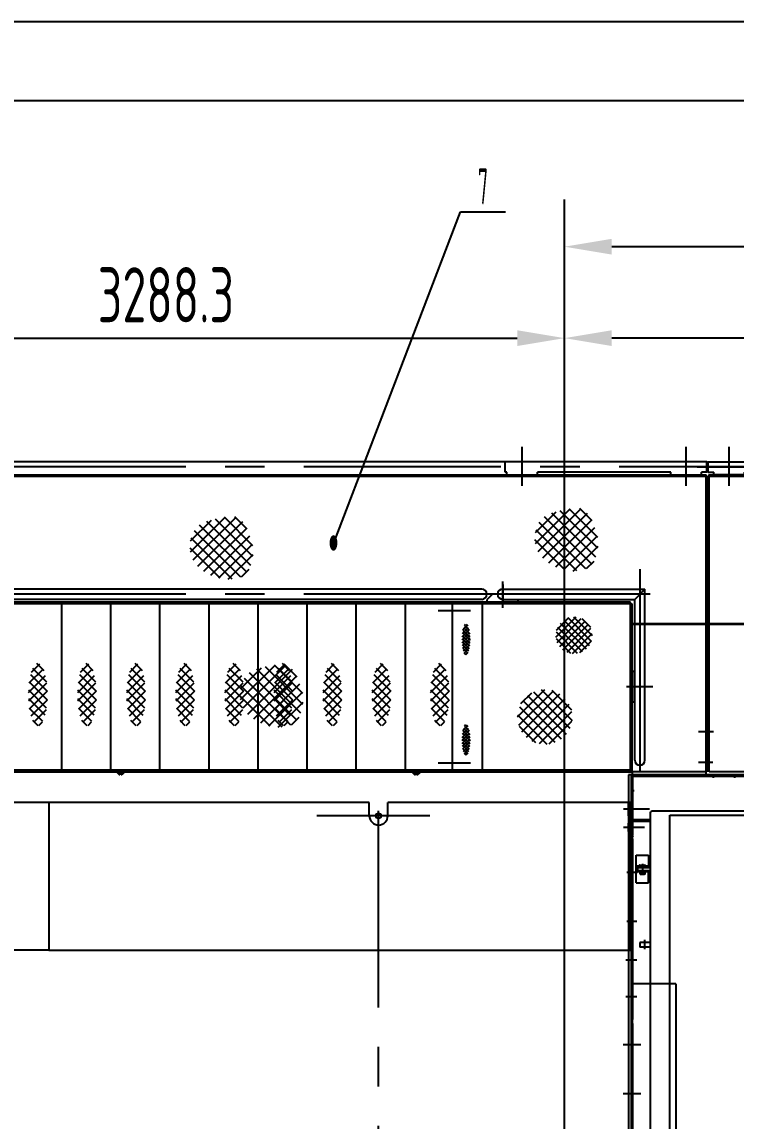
# Model space of a CAD drawing. Header units: millimetres. Extents: x 0 to 27300, y -12741 to 19305.
# Drawn here: x 14823 to 17770, y 14770 to 19305 of the extents above; entities that cross this region are included whole.
import ezdxf
from ezdxf.enums import TextEntityAlignment as Align

# ---------------------------------------------------------------- set-up
doc = ezdxf.new("R2010")
doc.units = ezdxf.units.MM
doc.header["$LTSCALE"] = 650
doc.linetypes.add('G', pattern=[2, 1.25, -0.25, 0.25, -0.25])
for name, color, linetype in [('01', 7, 'Continuous'), ('02', 1, 'Continuous'), ('05', 4, 'G'), ('08', 1, 'Continuous'), ('11', 3, 'Continuous')]:
    doc.layers.add(name, color=color, linetype=linetype)
doc.styles.get("Standard").update_dxf_attribs({"font": 'isocp', "width": 0.707, "bigfont": 'intecad.shx'})
doc.dimstyles.new('INTE', dxfattribs={"dimscale": 65, "dimtxt": 3.5, "dimasz": 3, "dimexe": 3, "dimexo": 0, "dimgap": 1, "dimtad": 1, "dimdsep": 46, "dimtxsty": 'Standard', "dimcen": 0, "dimclrd": 1, "dimclre": 1, "dimclrt": 3, "dimadec": 0, "dimazin": 0, "dimtfac": 1, "dimtmove": 0, "dimatfit": 0, "dimfxl": 1, "dimarcsym": 0})

# ---------------------------------------------------------------- blocks, each defined once
blk = doc.blocks.new('*U414', base_point=(2671.2, 20104.8))
for p, q in [((1566.6, 23068.1), (1566.6, 22192.1)), ((1746.6, 22192.1), (1566.6, 22192.1)), ((1746.6, 22192.1), (1746.6, 20725.1))]:
    blk.add_line(p, q)
at = {"layer": '01', "color": 7, "linetype": 'Continuous'}
for p, q in [((-3894.4, 23068.1), (1566.6, 23068.1)), ((1560.6, 22941.1), (1560.6, 22331.1))]:
    blk.add_line(p, q, dxfattribs=at)
at = {"layer": '01'}
for p, q in [((-840.4, 22941.1), (-3153.4, 22941.1)), ((482.6, 22941.1), (-840.4, 22941.1)), ((-840.4, 22941.1), (-840.4, 22331.1)), ((-839.4, 22941.1), (-839.4, 22331.1)), ((482.6, 22886.1), (482.6, 22941.1)), ((1560.6, 22941.1), (558.6, 22941.1)), ((558.6, 22886.1), (558.6, 22941.1)), ((-840.4, 22331.1), (-3888.4, 22331.1)), ((-840.4, 22331.1), (1560.6, 22331.1))]:
    blk.add_line(p, q, dxfattribs=at)
blk.add_circle((520.6, 22886.1), 11, dxfattribs=at)
blk.add_arc((520.6, 22886.1), 38, 180, 0, dxfattribs=at)
at = {"layer": '05', "color": 4, "linetype": 'G'}
for p, q in [((520.6, 20794.7), (520.6, 22992.6)), ((732.8, 22886.1), (266.5, 22886.1))]:
    blk.add_line(p, q, dxfattribs=at)
blk = doc.blocks.new('*D429')
at = {"layer": '08', "color": 1, "lineweight": -2}
for p, q in [((17061.6, 14347.4), (17061.6, 18572.9)), ((20833.6, 12007.7), (20833.6, 18572.9)), ((20638.6, 18377.9), (17256.6, 18377.9))]:
    blk.add_line(p, q, dxfattribs=at)
at = {"layer": '08', "color": 1}
for points in [[(17256.6, 18410.4), (17256.6, 18345.4), (17061.6, 18377.9)], [(20638.6, 18410.4), (20638.6, 18345.4), (20833.6, 18377.9)]]:
    blk.add_solid(points, dxfattribs=at)
at = {"layer": 'Defpoints', "color": 0}
for p in [(17061.6, 18377.9), (17061.6, 14347.4), (20833.6, 12007.7)]:
    blk.add_point(p, dxfattribs=at)
at = {"layer": '08', "color": 3, "insert": (18947.6, 18556.7), "char_height": 227.5, "attachment_point": 5}
blk.add_mtext('3772', dxfattribs=at)
blk = doc.blocks.new('rert')
for p, q in [((32147.4, 37307.9), (32147.4, 37399.9)), ((32151.9, 36402.9), (32151.9, 36637.9))]:
    blk.add_line(p, q)
for centre, radius, start, end in [((32142.4, 37418.9), 9.5, 298.2737, 0), ((32142.4, 37399.9), 9.5, 0, 61.7263), ((32142.4, 37399.9), 5, 0, 25.8419), ((32142.4, 36637.9), 9.5, 0, 90), ((32142.4, 36656.9), 9.5, 298.2737, 0), ((32142.4, 36402.9), 9.5, 270, 0)]:
    blk.add_arc(centre, radius, start, end)
at = {"layer": '01'}
for p, q in [((32146.9, 38776.9), (32146.9, 36397.9)), ((31992.4, 38615.4), (31992.4, 36559.4)), ((32072.9, 37104.4), (32116.9, 37104.4)), ((32116.9, 37084.4), (32116.9, 37104.4)), ((32072.9, 37084.4), (32116.9, 37084.4)), ((32096.4, 36801.4), (32098.1, 36804.4)), ((32116.4, 36801.4), (32096.4, 36801.4)), ((32098.1, 36804.4), (32114.6, 36804.4)), ((32116.4, 36801.4), (32114.6, 36804.4)), ((32080.9, 36769.4), (32131.9, 36769.4)), ((32116.9, 36765.4), (32095.9, 36765.4))]:
    blk.add_line(p, q, dxfattribs=at)
at = {"layer": '01', "color": 7, "linetype": 'Continuous'}
for p, q in [((32151.9, 36393.4), (32151.9, 38792.9)), ((32163.9, 36393.4), (32163.9, 38792.9)), ((32072.9, 38628.9), (32072.9, 36545.9)), ((32147.4, 37418.9), (32147.4, 38141.9)), ((32147.4, 37718.4), (32146.9, 37718.4)), ((32147.4, 37698.4), (32146.9, 37698.4)), ((32147.4, 37515.4), (32146.9, 37515.4)), ((32147.4, 37495.4), (32146.9, 37495.4)), ((32147.4, 36656.9), (32147.4, 37379.9)), ((32147.4, 37006.9), (32146.9, 37006.9)), ((32147.4, 36986.9), (32146.9, 36986.9)), ((32163.9, 36964.9), (32151.9, 36964.9)), ((32131.9, 36838.4), (32080.9, 36838.4)), ((32080.9, 36838.4), (32080.9, 36787.4)), ((32131.9, 36838.4), (32131.9, 36724.4)), ((32131.9, 36787.4), (32072.9, 36787.4)), ((32080.9, 36793.4), (32131.9, 36793.4)), ((32096.4, 36793.4), (32096.4, 36801.4)), ((32116.4, 36793.4), (32116.4, 36801.4)), ((32125, 36787.4), (32125, 36775.4)), ((32147.4, 36803.9), (32146.9, 36803.9)), ((32147.4, 36783.9), (32146.9, 36783.9)), ((32131.9, 36775.4), (32072.9, 36775.4)), ((32080.9, 36724.4), (32080.9, 36775.4)), ((32131.9, 36724.4), (32080.9, 36724.4)), ((32147.4, 36402.9), (32147.4, 36637.9)), ((32164.9, 36626.9), (32163.9, 36626.9)), ((32164.9, 36591.9), (32164.9, 36626.9)), ((31992.4, 36559.4), (30772.4, 36559.4)), ((32146.9, 36583.9), (32072.9, 36583.9)), ((32146.9, 36577.9), (32072.9, 36577.9)), ((32164.9, 36591.9), (32163.9, 36591.9)), ((32164.9, 36561.9), (32163.9, 36561.9)), ((32164.9, 36504.9), (32164.9, 36561.9)), ((32068.4, 36541.4), (30696.4, 36541.4)), ((32068.4, 36545.9), (32072.9, 36545.9)), ((32068.4, 36545.9), (32068.4, 36541.4)), ((32164.9, 36504.9), (32163.9, 36504.9)), ((32146.9, 36397.9), (28930.9, 36397.9)), ((31475.4, 36393.4), (32163.9, 36393.4))]:
    blk.add_line(p, q, dxfattribs=at)
blk.add_circle((32106.4, 36798.4), 2.5, dxfattribs=at)
at = {"layer": '01'}
for centre, start, end in [((32095.9, 36767.4), 85.7588, 269.9985), ((32116.7, 36767.4), 274.2368, 90)]:
    blk.add_arc(centre, 2, start, end, dxfattribs=at)
at = {"layer": '01', "color": 7, "linetype": 'Continuous'}
for centre, start, end in [((32142.4, 36637.9), 0, 25.8419), ((32142.4, 36402.9), 334.1581, 0)]:
    blk.add_arc(centre, 5, start, end, dxfattribs=at)
at = {"layer": '05', "color": 4, "linetype": 'G'}
for p, q in [((32185.9, 37708.4), (32113, 37708.4)), ((32185.9, 37505.4), (32113, 37505.4)), ((32175.2, 37307.9), (32129, 37307.9)), ((32175.2, 37155.9), (32129.7, 37155.9)), ((32097.9, 37073.1), (32097.9, 37112.4)), ((32170.9, 36996.9), (32129, 36996.9)), ((32093.7, 36798.4), (32117.7, 36798.4)), ((32170.2, 36793.9), (32126.9, 36793.9)), ((32183.9, 36609.4), (32098, 36609.4)), ((32184.5, 36533.4), (32076.6, 36533.4)), ((32154.2, 36457.4), (32139.9, 36457.4)), ((31725.9, 36391.1), (31725.9, 36405.4)), ((31814.9, 36391.1), (31814.9, 36405.4))]:
    blk.add_line(p, q, dxfattribs=at)
at = {"layer": '05'}
blk.add_line((32106.4, 36760.8), (32106.4, 36806.8), dxfattribs=at)
blk = doc.blocks.new('1112b')
at = {"layer": '02', "linetype": 'Continuous', "ltscale": 1.5}
h = blk.add_hatch(dxfattribs=at)
h.set_pattern_fill('ANSI37', color=1, scale=10, style=0)
h.set_pattern_definition([(45, (-5067.51, 7798.477), (-22.45064, 22.45064), []), (135, (-5067.51, 7798.477), (-22.45064, -22.45064), [])])
edge = h.paths.add_edge_path()
edge.add_spline(control_points=[(6217.6, 9140.5), (6222.9, 9180.3), (6239.1, 9304.1), (6510, 9235.3), (6472.8, 9034), (6366.4, 9013.1), (6272.7, 8993.6), (6240.2, 9064.1), (6225.3, 9108.2), (6219.8, 9131.3), (6217.6, 9140.5)], knot_values=[0, 0, 0, 0, 107.226623, 332.783515, 469.925804, 564.431844, 645.860592, 719.225168, 762.115824, 790.07632, 790.07632, 790.07632, 790.07632], degree=3, periodic=0)
h = blk.add_hatch(dxfattribs=at)
h.set_pattern_fill('ANSI37', color=1, scale=10, style=0)
h.set_pattern_definition([(45, (-4861.242, 7188.477), (-22.45064, 22.45064), []), (135, (-4861.242, 7188.477), (-22.45064, -22.45064), [])])
edge = h.paths.add_edge_path()
edge.add_spline(control_points=[(6423.9, 8530.5), (6429.1, 8570.3), (6445.4, 8694.1), (6716.3, 8625.3), (6679.1, 8424), (6572.7, 8403.1), (6478.9, 8383.6), (6446.4, 8454.1), (6431.6, 8498.2), (6426.1, 8521.3), (6423.9, 8530.5)], knot_values=[0, 0, 0, 0, 107.226623, 332.783515, 469.925804, 564.431844, 645.860592, 719.225168, 762.115824, 790.07632, 790.07632, 790.07632, 790.07632], degree=3, periodic=0)
h = blk.add_hatch(dxfattribs=at)
h.set_pattern_fill('ANSI37', color=1, scale=10, style=0)
h.set_pattern_definition([(45, (-6284.287, 7154.47), (-22.45064, 22.45064), []), (135, (-6284.287, 7154.47), (-22.45064, -22.45064), [])])
edge = h.paths.add_edge_path()
edge.add_spline(control_points=[(5000.9, 8496.5), (5006.1, 8536.3), (5022.3, 8660.1), (5293.2, 8591.3), (5256, 8390), (5149.6, 8369), (5055.9, 8349.6), (5023.4, 8420.1), (5008.5, 8464.2), (5003, 8487.3), (5000.9, 8496.5)], knot_values=[0, 0, 0, 0, 107.226623, 332.783515, 469.925804, 564.431844, 645.860592, 719.225168, 762.115824, 790.07632, 790.07632, 790.07632, 790.07632], degree=3, periodic=0)
at = {"ltscale": 1.5}
for p, q in [((4551.3, 9447.2), (4551.3, 8228.2)), ((4557.3, 9447.2), (8215.3, 9447.2)), ((4557.3, 8838.2), (4557.3, 9447.2)), ((4557.3, 9447.2), (4557.3, 8228.2)), ((4863.3, 8838.2), (4557.3, 8838.2)), ((4557.3, 8837.2), (4863.3, 8837.2)), ((4557.3, 8228.2), (4557.3, 8837.2)), ((4557.3, 8228.2), (8215.3, 8228.2)), ((8215.3, 8228.2), (4557.3, 8228.2)), ((4557.3, 8228.2), (4557.3, 8222.2)), ((8215.3, 8222.2), (4557.3, 8222.2))]:
    blk.add_line(p, q, dxfattribs=at)
at = {"layer": '01', "color": 7, "linetype": 'Continuous', "ltscale": 1.5}
for p, q in [((4557.3, 9460.2), (4557.3, 9447.2)), ((5739.3, 9450.2), (5749.3, 9460.2)), ((5739.3, 9450.2), (5739.3, 9447.2)), ((5751.3, 9460.2), (5749.3, 9460.2)), ((5751.3, 9460.2), (5751.3, 9447.2)), ((5757.3, 9460.2), (5759.3, 9460.2)), ((5757.3, 9460.2), (5757.3, 9447.2)), ((5769.3, 9450.2), (5759.3, 9460.2)), ((5769.3, 9450.2), (5769.3, 9447.2)), ((6958.3, 9450.2), (6968.3, 9460.2)), ((6958.3, 9450.2), (6958.3, 9447.2)), ((6970.3, 9460.2), (6968.3, 9460.2)), ((6970.3, 9460.2), (6970.3, 9447.2)), ((6976.3, 9460.2), (6978.3, 9460.2)), ((6976.3, 9460.2), (6976.3, 9447.2)), ((6988.3, 9450.2), (6978.3, 9460.2)), ((6988.3, 9450.2), (6988.3, 9447.2))]:
    blk.add_line(p, q, dxfattribs=at)
at = {"layer": '05', "color": 4, "linetype": 'G', "ltscale": 1.5}
for p, q in [((4529.4, 9409.2), (4589.6, 9409.2)), ((4527.1, 9282.2), (4588.7, 9282.2))]:
    blk.add_line(p, q, dxfattribs=at)
blk = doc.blocks.new('*D417')
at = {"layer": '08', "color": 1, "lineweight": -2}
for p, q in [((17061.6, 14134), (17061.6, 18195.5)), ((19989, 13831.9), (19989, 18195.5)), ((19794, 18000.5), (17256.6, 18000.5))]:
    blk.add_line(p, q, dxfattribs=at)
at = {"layer": '08', "color": 1}
for points in [[(17256.6, 18033), (17256.6, 17968), (17061.6, 18000.5)], [(19794, 18033), (19794, 17968), (19989, 18000.5)]]:
    blk.add_solid(points, dxfattribs=at)
at = {"layer": 'Defpoints', "color": 0}
for p in [(17061.6, 18000.5), (17061.6, 14134), (19989, 13831.9)]:
    blk.add_point(p, dxfattribs=at)
at = {"layer": '08', "color": 3, "insert": (18525.3, 18179.3), "char_height": 227.5, "attachment_point": 5}
blk.add_mtext('2927.4', dxfattribs=at)
blk = doc.blocks.new('1114b')
at = {"layer": '02', "linetype": 'Continuous'}
h = blk.add_hatch(dxfattribs=at)
h.set_pattern_fill('ANSI37', color=1, scale=2.8, style=0)
h.set_pattern_definition([(45, (6132.256, 5488.448), (-6.28618, 6.28618), []), (135, (6132.256, 5488.448), (-6.28618, -6.28618), [])])
edge = h.paths.add_edge_path()
edge.add_ellipse((6917.6, 6045.1), major_axis=(0, -62.5), ratio=0.261046, start_angle=0, end_angle=360)
h = blk.add_hatch(dxfattribs=at)
h.set_pattern_fill('ANSI37', color=1, scale=9, style=0)
h.set_pattern_definition([(45, (5475.447, 4652.253), (-20.20558, 20.20558), []), (135, (5475.447, 4652.253), (-20.20558, -20.20558), [])])
h.paths.add_polyline_path([(6479.3, 5949.9, 1), (6705.4, 5949.9, 1)])
h = blk.add_hatch(dxfattribs=at)
h.set_pattern_fill('ANSI37', color=1, scale=6, style=0)
h.set_pattern_definition([(45, (5727.587, 4748.025), (-13.47038, 13.47038), []), (135, (5727.587, 4748.025), (-13.47038, -13.47038), [])])
h.paths.add_polyline_path([(6396.8, 5613.1, 1), (6547.6, 5613.1, 1)])
h = blk.add_hatch(dxfattribs=at)
h.set_pattern_fill('ANSI37', color=1, scale=2.8, style=0)
h.set_pattern_definition([(45, (6132.256, 5073.308), (-6.28618, 6.28618), []), (135, (6132.256, 5073.308), (-6.28618, -6.28618), [])])
edge = h.paths.add_edge_path()
edge.add_ellipse((6917.6, 5630), major_axis=(0, -62.5), ratio=0.261046, start_angle=0, end_angle=360)
for p, q in [((6232.7, 6170.4), (6239.7, 6176.4)), ((6232.7, 6170.4), (6232.7, 5483.4)), ((6238.7, 6170.4), (6232.7, 6170.4)), ((6238.7, 6170.4), (6238.7, 5483.4)), ((6239.7, 6176.4), (7093.7, 6176.4)), ((6239.7, 6176.4), (6239.7, 6170.4)), ((6239.7, 6170.4), (7093.7, 6170.4)), ((6849.7, 6170.4), (6849.7, 5483.4)), ((7007.7, 6176.4), (7007.7, 6170.4)), ((7093.7, 6176.4), (7093.7, 6170.4)), ((6238.7, 5483.4), (6232.7, 5483.4)), ((6239.7, 5483.4), (7093.7, 5483.4)), ((6239.7, 5483.4), (6239.7, 5477.4)), ((6239.7, 5477.4), (7093.7, 5477.4)), ((7007.7, 5483.4), (7007.7, 5477.4)), ((7093.7, 5483.4), (7093.7, 5477.4))]:
    blk.add_line(p, q)
at = {"layer": '01', "color": 7, "linetype": 'Continuous'}
blk.add_line((6973.7, 6170.4), (6973.7, 5483.4), dxfattribs=at)
at = {"layer": '05', "color": 4, "linetype": 'G'}
for p, q in [((6899.6, 6141.4), (7032.1, 6141.4)), ((6899.6, 5512.4), (7032.1, 5512.4))]:
    blk.add_line(p, q, dxfattribs=at)
blk = doc.blocks.new('A$C78D047BC')
at = {"ltscale": 1.5}
for p, q in [((0, 33), (127, 33)), ((0, 33), (0, 22)), ((127, 33), (127, 22))]:
    blk.add_line(p, q, dxfattribs=at)
blk = doc.blocks.new('A$C2578772B')
for p, q in [((697.7, 556.7), (697.7, 683.7)), ((697.7, 683.7), (708.7, 683.7)), ((708.7, 620.2), (751, 620.2)), ((697.7, 556.7), (708.7, 556.7))]:
    blk.add_line(p, q)
at = {"layer": '01', "color": 7, "linetype": 'Continuous'}
for p, q in [((730.7, 661.7), (708.7, 683.7)), ((730.7, 642.2), (730.7, 661.7)), ((709.5, 620.2), (709.5, 75.3)), ((751.8, 620.2), (751.8, 33)), ((46.7, 75.3), (709.5, 75.3)), ((751.8, 33), (709.5, 75.3)), ((46.7, 33), (751.8, 33))]:
    blk.add_line(p, q, dxfattribs=at)
for centre, start, end in [((730.7, 620.2), 0, 180), ((46.7, 54.2), 90, 270)]:
    blk.add_arc(centre, 21.2, start, end, dxfattribs=at)
at = {"layer": '02', "color": 1, "linetype": 'Continuous'}
blk.add_line((834.8, 54.2), (0, 54.2), dxfattribs=at)
at = {"layer": '05', "color": 4, "linetype": 'G'}
for p, q in [((730.7, 11.2), (730.7, 660.2)), ((674.1, 620.2), (784, 620.2)), ((770.6, 620.2), (693.6, 620.2)), ((349.7, 109.9), (349.7, 0))]:
    blk.add_line(p, q, dxfattribs=at)
at = {"xscale": -1}
blk.add_blockref('A$C78D047BC', (413.2, 53.3), dxfattribs=at)
blk = doc.blocks.new('A$C05F439EC')
at = {"layer": '02', "linetype": 'Continuous'}
h = blk.add_hatch(dxfattribs=at)
h.set_pattern_fill('ANSI37', color=1, scale=8, style=0)
h.set_pattern_definition([(45, (-4570.105, -684.368), (-17.96051, 17.96051), []), (135, (-4570.105, -684.368), (-17.96051, -17.96051), [])])
edge = h.paths.add_edge_path()
edge.add_ellipse((168.3, 380.9), major_axis=(0, 128.5), ratio=0.30303, start_angle=0, end_angle=360)
h = blk.add_hatch(dxfattribs=at)
h.set_pattern_fill('ANSI37', color=1, scale=8, style=0)
h.set_pattern_definition([(45, (-4329.105, -684.368), (-17.96051, 17.96051), []), (135, (-4329.105, -684.368), (-17.96051, -17.96051), [])])
edge = h.paths.add_edge_path()
edge.add_ellipse((409.3, 380.9), major_axis=(0, 128.5), ratio=0.30303, start_angle=0, end_angle=360)
h = blk.add_hatch(dxfattribs=at)
h.set_pattern_fill('ANSI37', color=1, scale=8, style=0)
h.set_pattern_definition([(45, (-4126.617, -684.368), (-17.96051, 17.96051), []), (135, (-4126.617, -684.368), (-17.96051, -17.96051), [])])
edge = h.paths.add_edge_path()
edge.add_ellipse((611.8, 380.9), major_axis=(0, 128.5), ratio=0.30303, start_angle=0, end_angle=360)
h = blk.add_hatch(dxfattribs=at)
h.set_pattern_fill('ANSI37', color=1, scale=8, style=0)
h.set_pattern_definition([(45, (-3924.128, -684.368), (-17.96051, 17.96051), []), (135, (-3924.128, -684.368), (-17.96051, -17.96051), [])])
edge = h.paths.add_edge_path()
edge.add_ellipse((814.3, 380.9), major_axis=(0, 128.5), ratio=0.30303, start_angle=0, end_angle=360)
h = blk.add_hatch(dxfattribs=at)
h.set_pattern_fill('ANSI37', color=1, scale=8, style=0)
h.set_pattern_definition([(45, (-3721.64, -684.368), (-17.96051, 17.96051), []), (135, (-3721.64, -684.368), (-17.96051, -17.96051), [])])
edge = h.paths.add_edge_path()
edge.add_ellipse((1016.8, 380.9), major_axis=(0, 128.5), ratio=0.30303, start_angle=0, end_angle=360)
h = blk.add_hatch(dxfattribs=at)
h.set_pattern_fill('ANSI37', color=1, scale=8, style=0)
h.set_pattern_definition([(45, (-3519.15, -684.368), (-17.96051, 17.96051), []), (135, (-3519.15, -684.368), (-17.96051, -17.96051), [])])
edge = h.paths.add_edge_path()
edge.add_ellipse((1219.3, 380.9), major_axis=(0, 128.5), ratio=0.30303, start_angle=0, end_angle=360)
h = blk.add_hatch(dxfattribs=at)
h.set_pattern_fill('ANSI37', color=1, scale=8, style=0)
h.set_pattern_definition([(45, (-3316.662, -684.368), (-17.96051, 17.96051), []), (135, (-3316.662, -684.368), (-17.96051, -17.96051), [])])
edge = h.paths.add_edge_path()
edge.add_ellipse((1421.8, 380.9), major_axis=(0, 128.5), ratio=0.30303, start_angle=0, end_angle=360)
h = blk.add_hatch(dxfattribs=at)
h.set_pattern_fill('ANSI37', color=1, scale=8, style=0)
h.set_pattern_definition([(45, (-3114.173, -684.368), (-17.96051, 17.96051), []), (135, (-3114.173, -684.368), (-17.96051, -17.96051), [])])
edge = h.paths.add_edge_path()
edge.add_ellipse((1624.3, 380.9), major_axis=(0, 128.5), ratio=0.30303, start_angle=0, end_angle=360)
h = blk.add_hatch(dxfattribs=at)
h.set_pattern_fill('ANSI37', color=1, scale=8, style=0)
h.set_pattern_definition([(45, (-2911.685, -684.368), (-17.96051, 17.96051), []), (135, (-2911.685, -684.368), (-17.96051, -17.96051), [])])
edge = h.paths.add_edge_path()
edge.add_ellipse((1826.8, 380.9), major_axis=(0, 128.5), ratio=0.30303, start_angle=0, end_angle=360)
at = {"layer": '01'}
for p, q in [((0, 699), (2975, 699)), ((0, 699), (0, 693)), ((0, 693), (2975, 693)), ((311.4, 693), (311.4, 6)), ((513.9, 693), (513.9, 6)), ((716.4, 693), (716.4, 6)), ((918.9, 693), (918.9, 6)), ((1121.4, 693), (1121.4, 6)), ((1323.9, 693), (1323.9, 6)), ((1526.4, 693), (1526.4, 6)), ((1728.9, 693), (1728.9, 6)), ((0, 6), (2975, 6)), ((0, 6), (0, 0)), ((0, 0), (2975, 0))]:
    blk.add_line(p, q, dxfattribs=at)
blk = doc.blocks.new('*D418')
at = {"layer": '08', "color": 1, "lineweight": -2}
for p, q in [((13773.3, 13654.6), (13773.3, 18195.5)), ((17061.6, 13905.6), (17061.6, 18195.5)), ((13968.3, 18000.5), (16866.6, 18000.5))]:
    blk.add_line(p, q, dxfattribs=at)
at = {"layer": '08', "color": 1}
for points in [[(13968.3, 18033), (13968.3, 17968), (13773.3, 18000.5)], [(16866.6, 18033), (16866.6, 17968), (17061.6, 18000.5)]]:
    blk.add_solid(points, dxfattribs=at)
at = {"layer": 'Defpoints', "color": 0}
for p in [(17061.6, 18000.5), (17061.6, 13905.6), (13773.3, 13654.6)]:
    blk.add_point(p, dxfattribs=at)
at = {"layer": '08', "color": 3, "insert": (15417.4, 18179.3), "char_height": 227.5, "attachment_point": 5}
blk.add_mtext('3288.3', dxfattribs=at)
blk = doc.blocks.new('1113a')
at = {"layer": '02', "linetype": 'Continuous'}
h = blk.add_hatch(dxfattribs=at)
h.set_pattern_fill('ANSI37', color=1, scale=10, style=0)
h.set_pattern_definition([(45, (-7220.276, 5739.952), (-22.45064, 22.45064), []), (135, (-7220.276, 5739.952), (-22.45064, -22.45064), [])])
edge = h.paths.add_edge_path()
edge.add_spline(control_points=[(4064.9, 7081.9), (4070.1, 7121.8), (4086.3, 7245.6), (4357.3, 7176.8), (4320, 6975.4), (4213.6, 6954.5), (4119.9, 6935.1), (4087.4, 7005.6), (4072.5, 7049.7), (4067, 7072.8), (4064.9, 7081.9)], knot_values=[0, 0, 0, 0, 107.226623, 332.783515, 469.925804, 564.431844, 645.860592, 719.225168, 762.115824, 790.07632, 790.07632, 790.07632, 790.07632], degree=3, periodic=0)
h = blk.add_hatch(dxfattribs=at)
h.set_pattern_fill('ANSI37', color=1, scale=10, style=0)
h.set_pattern_definition([(45, (-5372.155, 5725.87), (-22.45064, 22.45064), []), (135, (-5372.155, 5725.87), (-22.45064, -22.45064), [])])
edge = h.paths.add_edge_path()
edge.add_spline(control_points=[(5913, 7067.9), (5918.2, 7107.7), (5934.5, 7231.5), (6205.4, 7162.7), (6168.2, 6961.4), (6061.8, 6940.4), (5968, 6921), (5935.5, 6991.5), (5920.6, 7035.6), (5915.2, 7058.7), (5913, 7067.9)], knot_values=[0, 0, 0, 0, 107.226623, 332.783515, 469.925804, 564.431844, 645.860592, 719.225168, 762.115824, 790.07632, 790.07632, 790.07632, 790.07632], degree=3, periodic=0)
h = blk.add_hatch(dxfattribs=at)
h.set_pattern_fill('ANSI37', color=1, scale=10, style=0)
h.set_pattern_definition([(45, (-7175.017, 5138.954), (-22.45064, 22.45064), []), (135, (-7175.017, 5138.954), (-22.45064, -22.45064), [])])
edge = h.paths.add_edge_path()
edge.add_spline(control_points=[(4110.1, 6480.9), (4115.4, 6520.8), (4131.6, 6644.6), (4402.5, 6575.8), (4365.3, 6374.4), (4258.9, 6353.5), (4165.2, 6334.1), (4132.7, 6404.6), (4117.8, 6448.7), (4112.3, 6471.8), (4110.1, 6480.9)], knot_values=[0, 0, 0, 0, 107.226623, 332.783515, 469.925804, 564.431844, 645.860592, 719.225168, 762.115824, 790.07632, 790.07632, 790.07632, 790.07632], degree=3, periodic=0)
h = blk.add_hatch(dxfattribs=at)
h.set_pattern_fill('ANSI37', color=1, scale=10, style=0)
h.set_pattern_definition([(45, (-5372.155, 5115.87), (-22.45064, 22.45064), []), (135, (-5372.155, 5115.87), (-22.45064, -22.45064), [])])
edge = h.paths.add_edge_path()
edge.add_spline(control_points=[(5913, 6457.9), (5918.2, 6497.7), (5934.5, 6621.5), (6205.4, 6552.7), (6168.2, 6351.4), (6061.8, 6330.4), (5968, 6311), (5935.5, 6381.5), (5920.6, 6425.6), (5915.2, 6448.7), (5913, 6457.9)], knot_values=[0, 0, 0, 0, 107.226623, 332.783515, 469.925804, 564.431844, 645.860592, 719.225168, 762.115824, 790.07632, 790.07632, 790.07632, 790.07632], degree=3, periodic=0)
for p, q in [((3660.6, 7431.7), (3660.6, 6212.7)), ((3666.6, 7431.7), (6568.6, 7431.7)), ((3666.6, 6822.7), (3666.6, 7431.7)), ((3666.6, 7431.7), (3666.6, 6212.7)), ((6568.6, 7431.7), (6568.6, 6822.7)), ((6568.6, 7431.7), (6568.6, 6212.7)), ((6574.6, 7431.7), (6574.6, 6212.7)), ((6568.6, 6822.7), (3666.6, 6822.7)), ((3666.6, 6821.7), (6568.6, 6821.7)), ((3666.6, 6212.7), (3666.6, 6821.7)), ((6568.6, 6821.7), (6568.6, 6212.7)), ((3666.6, 6212.7), (6568.6, 6212.7)), ((6568.6, 6212.7), (3666.6, 6212.7)), ((3666.6, 6212.7), (3666.6, 6206.7)), ((6568.6, 6212.7), (6568.6, 6206.7)), ((6568.6, 6206.7), (3666.6, 6206.7))]:
    blk.add_line(p, q)
at = {"layer": '01', "color": 7, "linetype": 'Continuous'}
for p, q in [((3678.6, 7444.7), (3666.6, 7444.7)), ((3666.6, 7444.7), (3666.6, 7431.7)), ((3666.6, 7444.7), (3666.6, 7431.7)), ((3678.6, 7444.7), (3678.6, 7431.7)), ((5080.1, 7434.7), (5090.1, 7444.7)), ((5092.1, 7444.7), (5090.1, 7444.7)), ((5092.1, 7444.7), (5092.1, 7431.7)), ((5098.1, 7444.7), (5100.1, 7444.7)), ((5098.1, 7444.7), (5098.1, 7431.7)), ((5110.1, 7434.7), (5100.1, 7444.7)), ((5080.1, 7434.7), (5080.1, 7431.7)), ((5110.1, 7434.7), (5110.1, 7431.7))]:
    blk.add_line(p, q, dxfattribs=at)
at = {"layer": '01'}
blk.add_line((6568.6, 6206.7), (6574.6, 6212.7), dxfattribs=at)
at = {"layer": '05', "color": 4, "linetype": 'G'}
for p, q in [((3638.6, 7393.7), (3698.9, 7393.7)), ((3638.6, 7393.7), (3698.9, 7393.7)), ((3636.4, 7266.7), (3698, 7266.7))]:
    blk.add_line(p, q, dxfattribs=at)
blk = doc.blocks.new('A$C2BEC418F')
for p, q in [((46.3, 104.7), (43.3, 101.7)), ((46.3, 101.7), (43.3, 101.7)), ((46.3, 104.8), (46.3, 62.5)), ((878.3, 104.8), (878.3, 62.5)), ((46.3, 62.7), (43.3, 65.7)), ((46.3, 65.7), (43.3, 65.7))]:
    blk.add_line(p, q)
at = {"layer": '01', "color": 7, "linetype": 'Continuous'}
for p, q in [((43.3, 65.7), (43.3, 101.7)), ((46.3, 104.8), (68.8, 104.8)), ((195.8, 104.8), (744.8, 104.8)), ((871.8, 104.8), (878.3, 104.8)), ((46.3, 62.5), (878.3, 62.5))]:
    blk.add_line(p, q, dxfattribs=at)
at = {"layer": '05', "color": 4, "linetype": 'G'}
for p, q in [((132.3, 161.8), (132.3, 0)), ((808.3, 161.8), (808.3, 0)), ((0, 83.7), (915.9, 83.7))]:
    blk.add_line(p, q, dxfattribs=at)
at = {"xscale": -1}
for p in [(195.8, 82.8), (871.8, 82.8)]:
    blk.add_blockref('A$C78D047BC', p, dxfattribs=at)
blk = doc.blocks.new('*D432')
at = {"layer": '08', "color": 1, "lineweight": -2}
for p, q in [((11253.6, 17490), (3953, 17490)), ((4148, 17295), (4148, 4601.7)), ((17337.6, 4406.7), (3953, 4406.7))]:
    blk.add_line(p, q, dxfattribs=at)
at = {"layer": '08', "color": 1}
for points in [[(4115.5, 17295), (4180.5, 17295), (4148, 17490)], [(4115.5, 4601.7), (4180.5, 4601.7), (4148, 4406.7)]]:
    blk.add_solid(points, dxfattribs=at)
at = {"layer": 'Defpoints', "color": 0}
for p in [(11253.6, 17490), (4148, 4406.7), (17337.6, 4406.7)]:
    blk.add_point(p, dxfattribs=at)
at = {"layer": '08', "color": 3, "insert": (3969.2, 10948.4), "char_height": 227.5, "attachment_point": 5, "rotation": 90}
blk.add_mtext('13083.3', dxfattribs=at)
blk = doc.blocks.new('*U543')
at = {"layer": '01'}
blk.add_lwpolyline([(415, 292), (25, 292)], dxfattribs=at)
at = {"layer": '02'}
blk.add_lwpolyline([(420, 297), (0, 297)], dxfattribs=at)

msp = doc.modelspace()

# ---------------------------------------------------------------- linework, layer by layer
for p, q in [((16817.582, 17447.711), (16817.582, 17490.011)), ((17649.582, 17447.711), (17649.582, 17490.011)), ((17649.582, 17489.861), (17652.582, 17486.861)), ((17649.582, 17486.861), (17652.582, 17486.861)), ((17649.582, 17450.861), (17652.582, 17450.861)), ((17649.582, 17447.861), (17652.582, 17450.861))]:
    msp.add_line(p, q)
at = {"layer": '01'}
for p, q in [((16817.582, 17490.011), (11512.582, 17490.011)), ((16720.098, 16964.861), (13741.87, 16964.861)), ((16720.098, 16922.561), (13741.87, 16922.561))]:
    msp.add_line(p, q, dxfattribs=at)
at = {"layer": '01', "color": 7, "linetype": 'Continuous'}
for p, q in [((17649.582, 17490.011), (16817.582, 17490.011)), ((17652.582, 17486.861), (17652.582, 17450.861)), ((16824.082, 17447.711), (16817.582, 17447.711)), ((17500.082, 17447.711), (16951.082, 17447.711)), ((17649.582, 17447.711), (17627.082, 17447.711))]:
    msp.add_line(p, q, dxfattribs=at)
at = {"layer": '01'}
msp.add_arc((16720.098, 16943.711), 21.15, 270, 90, dxfattribs=at)
at = {"layer": '02'}
for p, q in [((16108.681, 17152.321), (16632.567, 18522.146)), ((16632.567, 18522.146), (16818.567, 18522.146))]:
    msp.add_line(p, q, dxfattribs=at)
at = {"layer": '05', "color": 4, "linetype": 'G'}
for p, q in [((16887.582, 17390.692), (16887.582, 17552.535)), ((17563.582, 17390.692), (17563.582, 17552.535)), ((20699.498, 17468.861), (11467.628, 17468.861)), ((16799.044, 16943.711), (13689.333, 16943.711))]:
    msp.add_line(p, q, dxfattribs=at)

# ---------------------------------------------------------------- block references
at = {"xscale": -1, "rotation": 180}
for p in [(16824.082, 17469.711), (17500.082, 17469.711)]:
    msp.add_blockref('A$C78D047BC', p, dxfattribs=at)
at = {"rotation": 180}
msp.add_blockref('A$C05F439EC', (16716.582, 16910.711), dxfattribs=at)
at = {"layer": '01', "xscale": -1, "rotation": 180}
msp.add_blockref('A$C2BEC418F', (17608.778, 17552.535), dxfattribs=at)
at = {"layer": '01'}
for name, p, rotation in [('1112b', (22203.9, 25658.911), 180), ('1113a', (24227.17, 23643.396), 180), ('A$C2578772B', (17426.921, 16213.04), 90), ('1114b', (23573.266, 22388.131), 180)]:
    msp.add_blockref(name, p, dxfattribs=dict(at, rotation=rotation))
at = {"layer": '01', "color": 7, "linetype": 'Continuous', "rotation": 180}
msp.add_blockref('rert', (49489.448, 52591.65), dxfattribs=at)
at = {"layer": '01'}
msp.add_blockref('*U414', (18445.126, 13248.386), dxfattribs=at)
at = {"layer": '11', "xscale": 65, "yscale": 65, "zscale": 65}
msp.add_blockref('*U543', (0, 0), dxfattribs=at)

# ---------------------------------------------------------------- texts
at = {"layer": '02', "width": 0.605172}
msp.add_text('●', height=60, dxfattribs=at).set_placement((16090.681, 17122.321), (16126.681, 17122.321), align=Align.FIT)
at = {"layer": '11', "width": 0.514182}
msp.add_text('7', height=148.492, dxfattribs=at).set_placement((16704.57, 18552.146), (16746.564, 18552.146), align=Align.FIT)

# ---------------------------------------------------------------- dimensions: what is measured, and where the dimension line sits
at = {"layer": '08'}
dim = msp.add_linear_dim(base=(17061.582, 18377.909), p1=(20833.582, 12007.721), p2=(17061.582, 14347.377), dimstyle='INTE', dxfattribs=at)
dim.commit()
dim.dimension.update_dxf_attribs({"geometry": '*D429', "text_midpoint": (18947.582, 18377.909), "dimtype": 160})
for p1, p2, picture, middle in [((13773.282, 13654.574), (17061.582, 13905.612), '*D418', (15417.432, 18179.251)), ((19988.982, 13831.936), (17061.582, 14133.994), '*D417', (18525.282, 18179.306))]:
    dim = msp.add_linear_dim(base=(17061.582, 18000.478), p1=p1, p2=p2, dimstyle='INTE', dxfattribs=at)
    dim.commit()
    dim.dimension.update_dxf_attribs({"geometry": picture, "text_midpoint": middle})
dim = msp.add_linear_dim(base=(4147.986, 4406.711), p1=(11253.601, 17490.011), p2=(17337.582, 4406.711), angle=90, dimstyle='INTE', dxfattribs=at)
dim.commit()
dim.dimension.update_dxf_attribs({"geometry": '*D432', "text_midpoint": (3969.236, 10948.361)})

doc.saveas('drawing.dxf')
